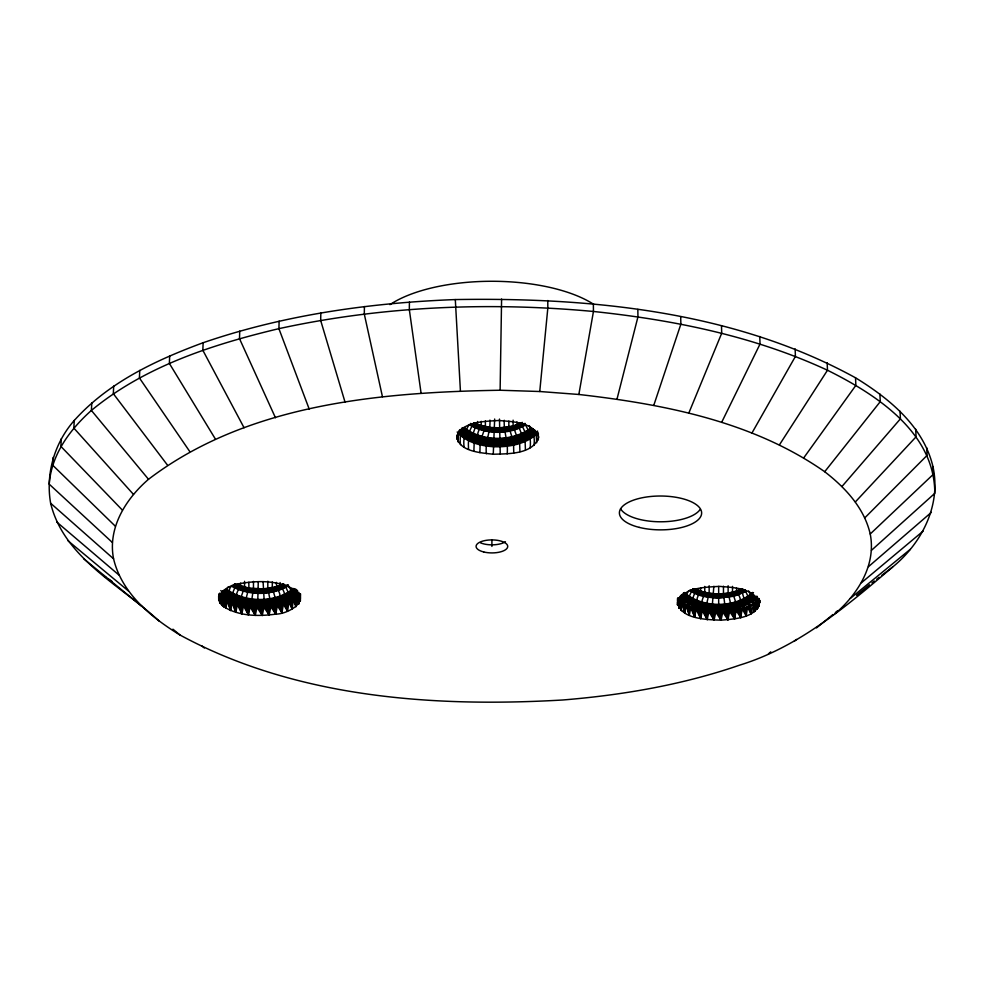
<?xml version="1.0" encoding="UTF-8"?>
<svg xmlns="http://www.w3.org/2000/svg" width="984" height="984" viewBox="0 0 984 984"><rect width="100%" height="100%" fill="white"/><g stroke="black" fill="none" stroke-linecap="round" stroke-linejoin="round"><path stroke-width="1.48" d="M296.245 598.247L296.75 597.817L298.693 603.893L298.705 595.824L296.75 597.817L295.95 606.525L293.22 600.289L292.162 608.936L288.718 602.479L287.439 611.039L283.38 604.311L281.916 612.786L277.365 605.763L275.754 614.127L270.834 606.759L269.136 615.012L263.983 607.3L262.236 615.431L257.008 607.349L255.262 615.357L250.108 606.907L248.411 614.803L243.491 605.996L241.88 613.77L237.328 604.643L235.865 612.319L231.818 602.885L230.539 610.449L227.095 600.757L226.049 608.247L224.77 599.379C236.098 606.23 249.862 607.497 262.826 607.349C275.495 606.267 291.608 605.541 299.308 593.992L300.022 593.746C278.902 611.642 240.982 611.187 219.37 593.844L224.77 599.379L223.577 606.624C209.703 596.12 229.739 583.979 240.354 583.561C258.521 580.289 278.804 580.4 295.114 590.031C310.858 601.618 287.131 614.237 275.754 614.127C258.325 616.55 238.915 616.292 223.577 606.624C222.974 601.519 222.605 593.131 229.137 591.544C230.957 577.079 243.884 594.828 252.851 591.396C264.462 592.097 277.267 591.655 287.205 584.902M456.736 439.147C459.011 421.324 484.571 421.459 498.531 420.5C512.283 421.656 533.094 421.902 538.752 437.13C533.02 454.534 508.457 453.722 493.267 454.239C480.659 452.726 457.548 451.705 456.736 435.113M458.064 441.964L458.728 431.201C479.356 448.138 514.866 447.855 536.071 432.001L534.25 429.701C514.263 444.768 481.361 444.743 461.348 429.774M460.524 444.657C459.823 439.541 459.602 431.066 466.244 429.701L469.122 424.596C485.444 434.694 509.773 435.039 525.567 424.731C509.072 434.128 486.551 434.153 470.057 424.781M464.054 447.142C463.624 442.037 462.96 433.858 469.233 431.804L473.255 423.526L484.768 427.548L499.564 428.753L509.404 427.806L521.336 424.03L525.198 432.382C531.335 434.633 530.536 442.738 530.167 447.818M468.544 449.344C468.409 444.251 467.326 436.466 473.033 433.673L475.715 426.33L477.535 424.399L489.909 427.413L499.478 427.843L513.107 426.023L520.192 423.354L521.336 424.03M473.87 451.201L474.288 440.278L477.548 435.236C477.843 430.082 481.939 426.293 481.238 421.3M479.884 452.665L480.204 441.718L485.383 426.699L485.395 420.857M486.416 453.686C484.804 442.111 490.782 431.521 489.921 420.094M501.594 299.05L500.118 390.242C379.824 392.247 247.476 403.92 148.51 479.294C125.915 498.753 107.465 527.867 113.578 558.826C121.782 593.389 151.105 617.263 180.01 635.024C296.123 697.902 433.243 707.508 562.762 699.993C622.811 695.085 682.687 684.803 739.747 665.11C798.897 646.918 846.351 606.341 892.611 567.055C922.094 542.983 941.319 504.952 932.955 466.601C923.398 426.318 889.216 398.495 855.526 377.794C734.175 311.19 591.519 297.316 455.309 299.567C369.886 302.838 284.204 314.843 203.135 342.727C155.952 360.144 108.4 382.382 74.267 420.463C54.514 442.948 45.473 473.685 50.627 503.23C64.071 558.518 120.884 585.222 159.088 621.088M678.284 598.838C687.558 610.732 704.802 611.482 718.714 612.146L718.664 597.928C708.837 597.62 698.05 596.673 689.993 590.449M218.878 595.849L218.731 600.265L218.743 596.218M219.125 594.348L220.059 603.081L220.072 595.013M219.26 593.61L220.059 603.081L220.588 595.689L222.519 605.775L222.532 597.694M226.062 600.178L226.049 608.247L225.385 599.785L235.889 604.237L235.865 612.319L233.122 603.352M228.19 601.322L230.539 610.449L230.551 602.38M240.699 583.057C240.723 587.276 236.775 590.658 236.468 595.345L233.479 598.395L232.236 603.044M238.817 605.025L241.88 613.77L241.904 605.701M244.573 581.323L244.561 587.177L241.178 596.808L238.804 600.056L237.82 604.779M245.114 606.267L248.411 614.803L248.423 606.722M248.866 582.245L248.854 588.088L244.02 606.095M253.478 581.384L253.466 588.69L250.674 606.968M251.818 607.067L255.262 615.357L255.274 607.288M258.263 581.655L257.599 607.362M258.755 607.374L262.236 615.431L262.248 607.349L257.599 606.427L252.396 607.116L250.699 606.033L245.656 606.365L244.057 605.172L239.309 605.148L237.857 603.844L236.357 604.385M263.085 581.593L264.561 607.276M267.82 581.2L267.808 588.506L271.399 606.697M265.717 607.202L269.136 615.012L269.149 606.943M272.31 581.938L272.297 587.78L275.102 597.559L277.082 600.892L277.894 605.664M272.507 606.55L275.754 614.127L275.766 606.058M276.43 582.38C275.692 587.374 279.862 591.126 280.145 596.304L282.777 599.49L283.859 604.176M280.083 582.54C280.034 586.759 284.265 589.982 284.61 594.717L287.808 597.694L289.136 602.306M278.927 605.443L281.916 612.786L281.928 604.717L277.857 604.729L273.06 606.488L271.375 605.763L266.295 607.177L264.561 606.341L262.826 607.349M284.782 603.893L287.439 611.039L287.451 602.971L283.822 603.254L282.433 604.594M289.923 601.962L292.162 608.936L292.174 600.867M294.191 599.699L295.95 606.525L295.963 598.457L293.49 599.17L290.329 601.79L289.075 601.384L287.894 602.811M297.463 597.165L298.693 603.893L299.21 595.135L300.305 601.101L300.317 594.373M477.535 421.484L477.535 424.399L473.624 423.255L484.964 427.204L494.546 428.335L509.22 427.462L520.966 423.735M491.902 546.415L491.914 540.265M493.267 454.239L494.657 419.024M499.491 419.073L500.241 454.313M504.263 420.254C503.488 431.619 508.556 442.419 507.141 453.895M508.851 421.091L508.839 426.945L513.513 442.062L513.759 453.009M513.119 420.168L513.107 426.023L516.526 435.641L519.577 440.746L519.921 451.668M516.932 421.89C516.895 426.109 520.893 429.467 521.2 434.165L525.001 439.036L525.444 449.922M677.718 599.133L677.533 605.012C679.809 587.19 705.368 587.325 719.316 586.366C733.068 587.534 753.892 587.768 759.55 602.995L759.525 600.068C759.181 618.112 734.384 618.924 721.026 620.178C706.045 619.563 676.377 619.366 677.546 598.284M677.914 599.108L678.849 607.841L678.862 599.76M678.062 598.358L678.849 607.841L679.378 600.449L681.309 610.523L681.322 602.454M679.956 601.126L681.309 610.523L682.109 603.094L684.839 613.007L684.852 604.939M682.957 603.721L684.839 613.007L685.885 605.517L689.329 615.209L689.341 607.14M686.992 606.07L689.329 615.209L690.608 607.632L694.667 617.066L694.679 608.998M691.912 608.112L694.667 617.066L696.119 609.404L700.682 618.53L700.694 610.461C719.415 610.732 744.777 614.041 758.713 598.727M700.731 588.235C700.731 592.479 697.041 595.972 696.758 600.621L693.966 603.745L692.81 608.419M704.753 586.415L704.741 592.27L701.678 601.974L699.513 605.271L698.615 610.019M706.66 611.421L705.024 610.264L702.281 610.756L707.201 619.551L707.213 611.482L711.776 610.978L713.486 612.011M709.169 585.775L709.156 593.081L704.999 611.199M713.855 586.267L711.752 611.913M710.042 611.777L711.776 610.978L708.911 611.667L714.052 620.117L714.064 612.036L718.714 611.212L720.46 612.122C732.748 611.593 746.143 610.117 756.044 602.147L757.975 598.739M718.664 586.427L718.664 596.968L703.289 595.345L691.764 590.843L693.105 588.826L704.052 593.094L718.664 594.644L733.228 593.057L743.043 589.318M716.967 612.134L718.714 611.212L715.811 612.097L721.026 620.178L721.038 612.109L725.651 610.953L727.373 611.753M723.474 586.255L723.461 593.561L725.663 611.888M723.941 611.999L725.651 610.953L722.785 612.048L727.926 619.772L727.939 611.691L732.379 610.228L734.027 610.904M728.135 585.751L728.123 593.057L732.404 611.162M732.526 586.378L732.514 592.233L735.626 601.937L737.84 605.221L738.738 609.969M730.743 611.384L732.379 610.228L729.624 611.519L734.556 618.887L734.568 610.806L738.701 609.034L740.239 609.6M736.499 588.186C736.475 592.429 740.226 595.91 740.497 600.572L743.326 603.684L744.494 608.358M737.201 610.314L738.701 609.034L736.155 610.51L740.718 617.546L740.731 609.477L744.445 607.423L745.823 607.891M743.117 608.801L744.445 607.423L742.17 609.071L746.229 615.799L746.253 607.731L749.439 605.443L751.678 605.246L758.32 599.428M695.282 588.727C708.997 595.431 725.872 595.259 739.956 589.736C743.338 591.433 742.293 596.39 744.74 598.875L746.905 600.289L748.984 603.561L749.439 605.443L747.508 607.226L750.952 613.696L750.964 605.615M759.254 600.006L759.094 605.861L758.012 599.896L757.483 608.653L755.54 602.577L754.74 611.285L754.199 603.635L753.584 612.122C754.15 607.017 754.654 598.702 748.209 596.919L744.999 589.871C728.984 598.247 708.197 598.174 692.146 589.945M754.74 611.285L754.753 603.217M756.265 601.925L757.483 608.653L757.495 600.572M758.443 599.194L759.094 605.861L759.107 599.133M533.955 445.42C534.595 440.303 534.964 431.902 528.396 430.352L525.604 425.186M536.698 442.775L536.071 432.001M538.309 439.996L538.334 433.267M455.309 299.567L460.401 390.685M409.418 302.076L409.319 309.566L421.029 392.837M364.424 306.541L364.289 314.044L382.432 396.663M320.846 312.912L320.661 320.427L345.04 402.136M299.653 594.447L300.305 601.101L300.501 593.783M279.136 321.141L278.902 328.656L309.247 409.196M239.752 331.116L239.493 338.644L275.458 417.757M753.584 612.122L753.904 603.844M203.135 342.727L202.839 350.267L244.044 427.72M169.691 355.864L169.359 363.416L215.348 438.987M139.765 370.365L139.408 377.942L189.678 451.435M113.701 386.085L113.32 393.674L167.317 464.915M91.795 402.85L91.389 410.439C69.889 429.577 51.389 454.571 49.2 484.153L112.36 542.479M74.267 420.463L73.837 428.077L133.48 494.411M61.303 438.741L60.873 446.379L122.36 510.093M53.075 457.486L52.632 465.137L115.3 526.182M687.742 606.439L689.132 601.851L692.478 598.948L695.307 591.679L697.213 589.785M227.452 600.953L228.903 596.402L232.408 593.573L235.373 586.366L237.39 584.521L248.854 588.088L263.072 588.899L276.43 586.759L283.134 583.93L285.249 585.726L288.349 592.848L292.039 595.578L293.552 600.092M683.548 604.139L684.581 600.486L688.935 596.993L691.764 590.843M223.577 606.624L224.167 598.973M680.375 601.581L682.096 597.214L686.242 594.828L688.443 591.052M220.76 595.923L222.519 591.605L226.75 589.318L228.251 586.833M500.118 390.242L539.749 391.509L547.83 308.017L547.781 300.526M221.166 596.378L222.519 605.775L223.577 598.555M743.584 608.653L746.229 615.799L747.508 607.226M737.717 610.191L740.718 617.546L742.17 609.071M539.749 391.509L578.85 394.473L593.45 311.473L593.364 303.982M835.281 613.524C857.888 594.078 876.338 564.951 870.225 534.005C864.235 507.953 845.281 487.633 824.703 471.73C752.994 421.521 664.274 404.227 578.85 394.473M731.296 611.31L734.556 618.887L736.155 610.51M697.607 609.773L700.682 618.53L702.281 610.756M724.507 611.962L727.926 619.772L729.624 611.519M703.904 611.027L707.201 619.551L708.911 611.667M717.545 612.134L721.026 620.178L722.785 612.048M710.608 611.814L714.052 620.117L715.811 612.097M617.005 399.098L637.952 316.873L637.829 309.37M298.89 595.591L299.087 593.094C278.423 610.474 242.556 609.822 221.056 594.102M748.713 606.71L750.952 613.696L753.609 604.053M653.782 405.334L680.866 324.166L680.694 316.651M688.788 413.132L721.702 333.244L721.493 325.729M721.641 422.382L760.029 344.043L759.783 336.503M751.973 432.985L795.416 356.417L795.134 348.865M537.498 431.041C519.245 449.762 477.781 448.876 458.372 432.074M537.719 431.939C519.367 450.77 477.658 449.873 458.138 432.985M537.793 432.849C520.573 451.422 473.562 451.742 457.179 432.013M292.543 600.671L293.49 599.17L295.114 599.084L295.95 606.525M779.451 444.829L827.482 370.242L827.163 362.678M803.793 457.794L855.871 385.359L855.526 377.794M752.526 592.429C735.38 608.407 701.764 608.223 684.47 592.516M753.498 592.577C735.86 609.01 701.284 608.825 683.499 592.663M756.893 596.132C736.807 613.155 700.374 612.971 680.141 596.23M757.385 596.956C737.041 614.201 700.128 614.016 679.649 597.054M757.754 597.829C737.213 615.234 699.956 615.049 679.28 597.928M748.332 606.894L749.439 605.443L750.62 605.812M824.703 471.73L880.274 401.62L879.905 394.031M841.972 486.49L900.421 418.827L900.028 411.226M293.281 588.457C275.668 603.278 245.077 602.725 226.75 589.318M294.241 588.629C276.123 603.868 244.672 603.303 225.816 589.514M296.873 589.957C277.365 606.365 243.515 605.75 223.233 590.917M297.599 590.634C277.722 607.349 243.208 606.734 222.519 591.605M297.451 592.257C277.402 607.817 239.432 608.641 220.797 590.572M298.718 592.208C278.251 609.428 242.716 608.788 221.412 593.217M855.404 501.889L916.092 436.81L915.686 429.184M291.461 601.236L293.49 599.17L294.511 599.49M864.862 517.793L927.112 455.358L926.707 447.708M461.398 428.372C480.61 444.153 513.697 443.895 533.451 429.122L530.72 428.114C512.479 441.767 481.914 442.001 464.165 427.425M531.655 428.311C512.898 442.345 481.459 442.591 463.206 427.609L462.283 427.929C481.028 443.317 513.304 443.071 532.578 428.655M534.964 430.389C514.374 445.789 479.884 446.059 459.86 429.614M535.579 431.164C514.644 446.81 479.589 447.093 459.233 430.365M870.225 534.005L933.373 474.263L932.955 466.601M871.443 550.351L934.8 493.341C934.775 432.357 876.166 394.436 827.482 370.242C754.002 336.11 673.622 319.935 593.45 311.473C488.544 301.744 381.989 306.233 278.902 328.656C212.47 344.498 144.808 366.269 91.389 410.439L148.51 479.294M868.503 566.649L931.368 512.356M768.455 653.843L770.767 651.851M861.443 582.737L923.127 531.114M756.708 601.482L755.601 597.903L752.662 595.332C733.055 608.506 701.592 609.256 683.179 593.783M753.51 595.812C733.424 609.33 701.161 610.092 682.306 594.225M754.298 596.415C733.756 610.228 700.78 611.015 681.494 594.791M754.999 597.116C734.064 611.199 700.423 611.999 680.768 595.468M794.125 641.396L796.474 639.452M850.324 598.42L910.163 549.416M816.486 627.903L832.981 614.496M835.33 612.577L837.691 610.658M856.535 595.32L869.499 584.779M276.307 605.959L277.857 604.729L280.452 605.086L281.916 612.786M871.898 582.897L874.333 581.027M876.769 579.17L879.216 577.301M881.652 575.443L892.611 567.055M288.25 584.73C271.904 595.049 248.829 594.73 232.064 585.455M287.476 585.824C271.043 595.357 248.509 595.16 231.966 585.911M287.512 586.279C271.055 595.837 248.497 595.627 231.929 586.378M269.714 606.894L271.375 605.763L268.017 607.042M522.369 422.382C507.781 430.229 488.913 429.934 474.017 423.034M523.845 423.563C508.396 431.878 488.384 431.582 472.591 424.252M525.075 423.378C508.876 432.603 486.748 432.64 470.561 423.428M525.296 423.809C509.503 433.034 488.519 432.665 472.123 425.113M524.509 424.879C508.113 433.477 486.281 433.563 470.155 424.313M739.956 589.736L741.862 588.666M742.268 588.813C727.754 595.886 709.427 595.824 694.876 588.875M742.662 589.035C727.902 596.218 709.279 596.156 694.483 589.096M743.387 589.65C727.852 597.153 708.099 597.091 692.736 589.145M743.695 590.031C727.963 597.632 707.976 597.571 692.416 589.527M745.22 590.314C729.07 598.764 708.111 598.69 691.924 590.388M745.38 590.769L733.99 595.308L718.664 596.968M745.478 591.236C728.701 599.809 706.143 600.215 690.03 589.994M745.503 591.692L734.076 596.255L718.664 597.928M255.852 607.312L257.599 606.427L260.502 607.386L262.236 615.431M283.552 584.09C269.235 591.027 251.547 590.892 236.996 584.693M283.945 584.299C268.829 591.458 249.641 591.618 234.77 583.77M284.327 584.582C268.964 591.851 249.493 592.011 234.389 584.041M284.671 584.914C269.69 592.183 251.154 592.048 235.926 585.554M284.979 585.308C269.222 592.762 249.21 592.922 233.712 584.742M285.249 585.726C269.321 593.254 249.1 593.426 233.442 585.16M274.696 606.242L277.857 604.729L279.444 605.332M521.668 424.375C506.452 430.992 487.929 431.017 472.898 423.87M248.977 606.796L250.699 606.033L247.304 606.587M703.351 610.941L705.024 610.264C695.491 608.493 684.298 606.415 678.357 597.928L679.181 600.228M242.421 605.812L244.057 605.172L240.846 605.492M220.219 595.234L224.45 599.182M757.852 600.117L756.647 600.56L757.323 600.806M230.957 602.552L232.285 602.122L234.487 603.807L235.865 612.319M222.778 597.915L223.651 597.632L222.04 597.263M226.394 600.375L227.513 600.031L224.77 599.379M254.118 607.226L257.599 606.427L259.333 607.386M755.294 602.786L753.547 603.13L754.482 603.426M718.714 612.146L720.46 612.122M229.739 602.036L232.285 602.122L233.565 603.512M297.709 596.944L294.647 592.491L291.276 590.732L288.398 585.64M285.249 603.745L283.822 603.254L286.147 603.438L287.439 611.039M752.662 595.332L750.841 594.754L748.627 590.978M299.8 594.213L299.382 594.902M219.764 594.545L220.834 595.013L219.69 593.155M695.626 609.268L692.859 607.497L691.469 607.964L687.804 605.517L686.611 605.898L683.622 603.217L682.662 603.524L680.448 600.658L679.747 600.904L678.357 597.928M103.726 575.874L106.161 577.497M108.609 579.121L112.262 581.569M83.579 558.666L141.819 606.341M690.178 607.472L687.804 605.517L688.935 606.968M172.938 629.182L180.01 635.024M67.908 540.683L128.387 590.929M700.165 610.351L698.652 609.096L697.102 609.662L692.859 607.497L694.2 608.862M202.003 646.008L204.34 647.989M56.887 522.135L118.941 575.037M50.627 503.23L113.578 558.826M224.893 589.859C244.266 604.016 276.565 604.594 295.163 588.949L296.049 589.391C276.984 605.431 243.872 604.84 224.032 590.326M685.528 605.32L683.622 603.217L684.507 604.742M681.826 602.885L680.448 600.658L681.063 602.233M529.22 425.642L530.72 428.114M726.229 611.839L727.926 619.772M719.292 612.134L721.026 620.178M267.439 607.091L269.136 615.012M712.33 611.95L714.052 620.117M253.54 607.189L255.262 615.357M732.945 611.076L734.556 618.887M274.155 606.316L275.754 614.127M705.553 611.273L707.201 619.551M246.75 606.513L248.411 614.803M739.242 609.846L740.718 617.546M699.132 610.129L700.682 618.53M240.342 605.381L241.88 613.77M744.937 608.198L746.229 615.799M693.277 608.567L694.667 617.066M749.87 606.181L750.952 613.696M291.079 601.421L292.162 608.936M688.136 606.611L689.329 615.209M229.346 601.864L230.539 610.449M683.88 604.336L684.839 613.007M680.608 601.802L681.309 610.523M221.818 597.042L222.519 605.775M756.917 601.249L757.483 608.653M298.693 603.893L298.115 596.501L296.934 596.685L297.008 597.608M749.439 605.443L749.5 606.365M678.431 599.072L678.849 607.841M219.629 594.311L220.059 603.081M758.812 598.493L759.094 605.861M300.022 593.746L300.305 601.101M759.439 600.031L759.55 602.995L759.525 600.338M677.472 602.294L677.533 605.012M218.645 596.181L218.731 600.265M700.005 509.651A41.131 16.925 0.1 0 1 659.637 521.778A41.131 16.925 0.1 0 1 620.572 508.826M505.432 541.741A15.818 6.507 0.1 0 1 480.487 542.824M389.922 304.646A120.22 49.471 0.1 0 1 593.881 304.45M483.697 551.962A15.818 6.507 0.1 0 0 507.719 546.575A15.818 6.507 0.1 0 0 484.288 540.696A15.818 6.507 0.1 0 0 483.697 551.962M639.182 527.375A41.131 16.925 0.1 0 0 701.629 513.365A41.131 16.925 0.1 0 0 640.719 498.076A41.131 16.925 0.1 0 0 639.182 527.375"/></g></svg>
